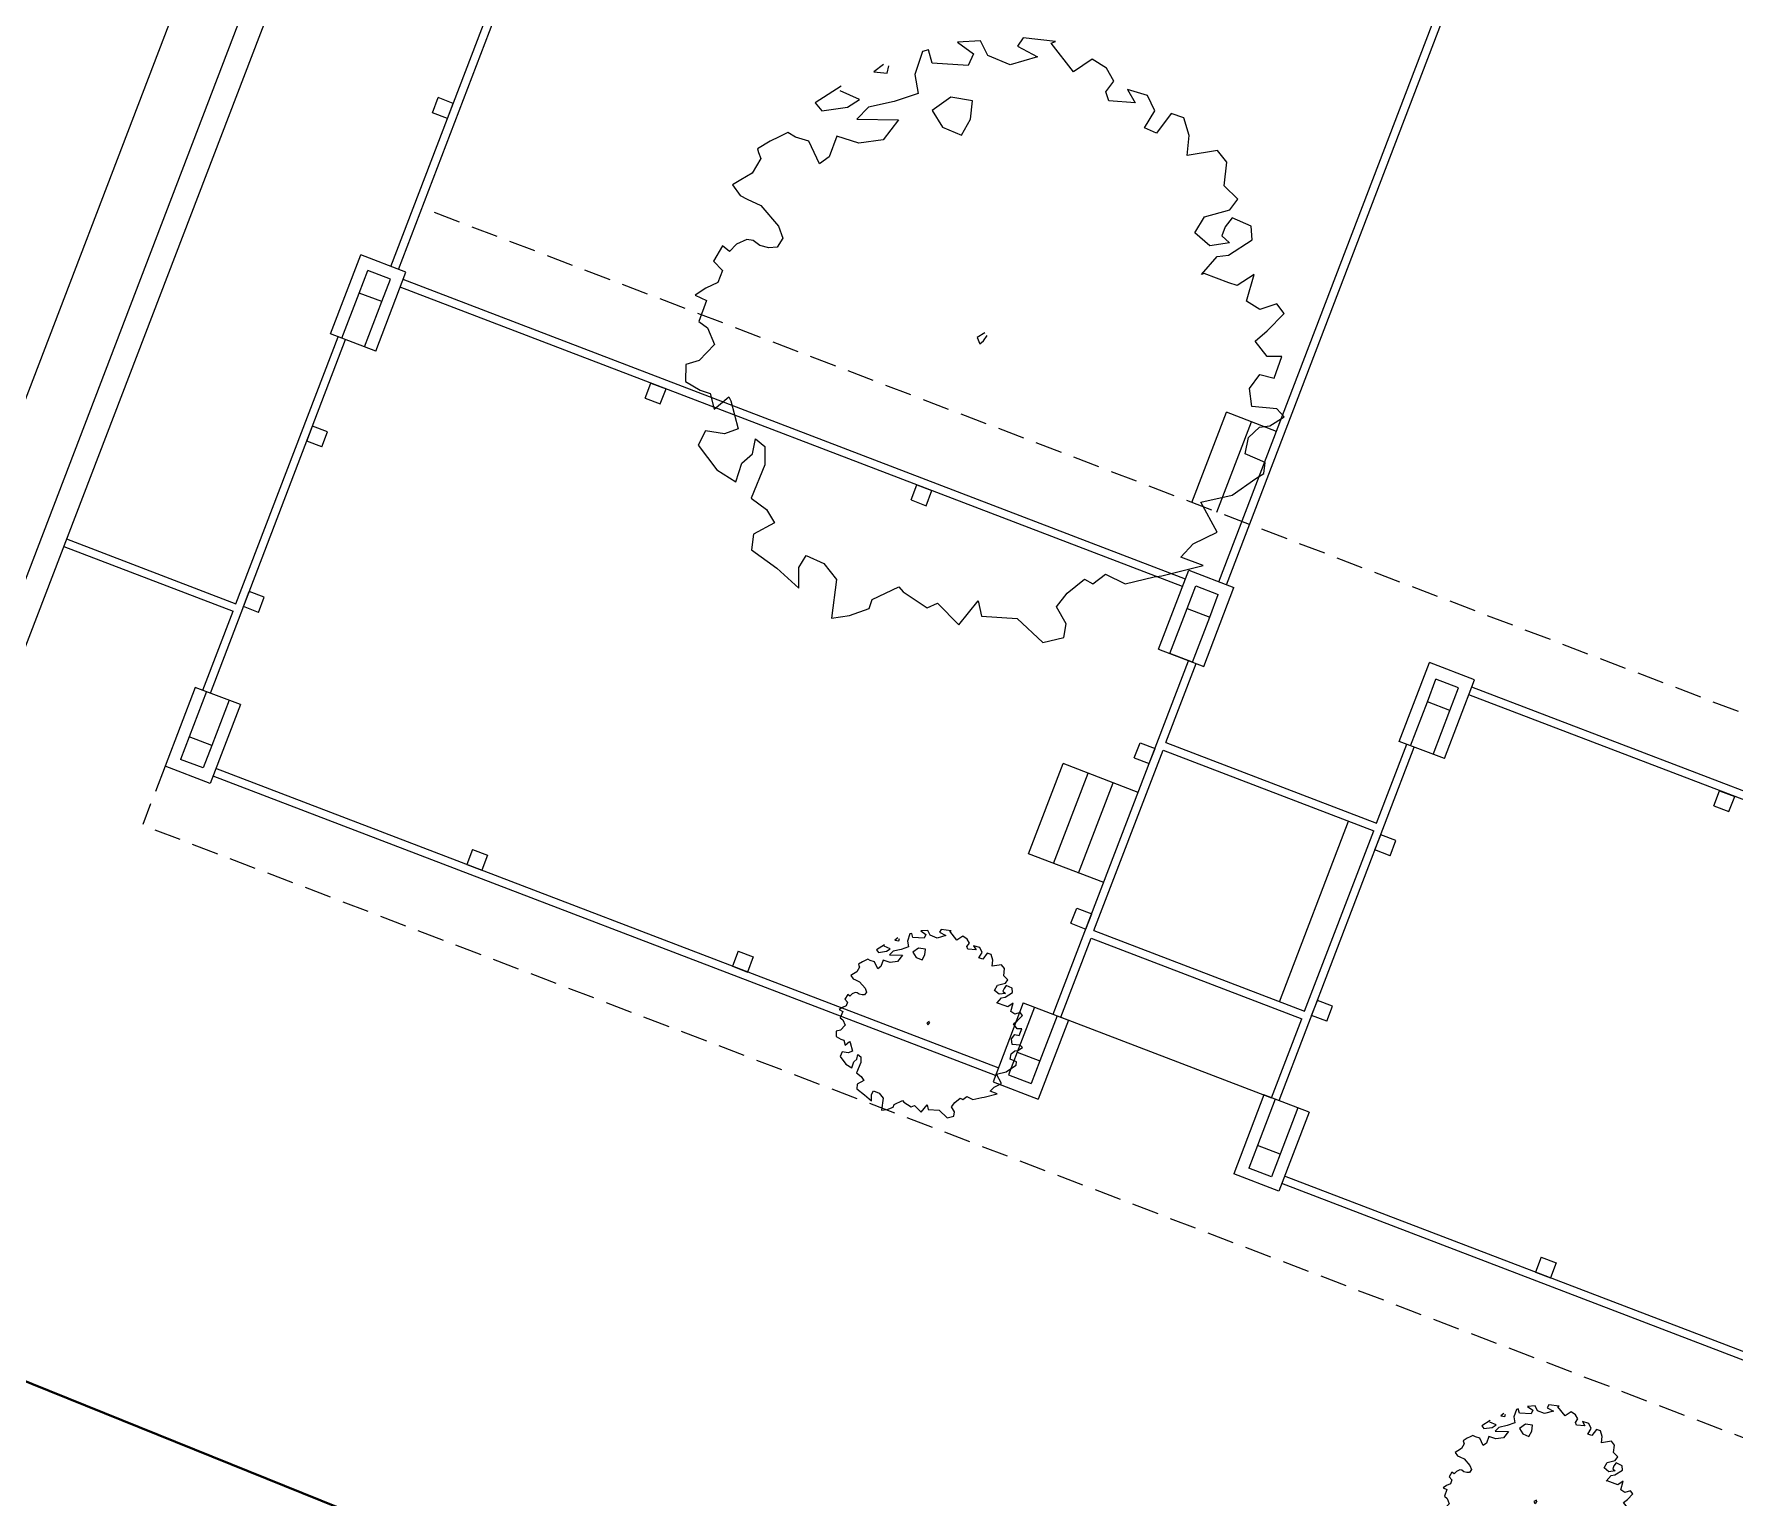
# Model space of a CAD drawing. Extents: x 2080 to 102394, y 2071 to 93424.
# Drawn here: x 76382 to 77016, y 80371 to 80916 of the extents above; entities that cross this region are included whole.
import ezdxf

# ---------------------------------------------------------------- set-up
doc = ezdxf.new("R2010")
doc.units = 0
doc.header["$LTSCALE"] = 20
doc.header["$MEASUREMENT"] = 0
doc.linetypes.add('DASHED', pattern=[0.75, 0.5, -0.25])
for name, color, linetype, lineweight in [('fence', 13, 'FENCELINE2', 40), ('Mango tree', 96, 'Continuous', 5), ('sappotta', 114, 'Continuous', 5)]:
    doc.layers.add(name, color=color, linetype=linetype, lineweight=lineweight)
doc.layers.add('wall', color=13, linetype='Continuous')
doc.linetypes.add('FENCELINE2', pattern='A,0.25,-0.1,[132,ltypeshp.shx,S=0.1,R=0,X=-0.1,Y=0],-0.1,1', length=1.45)

# ---------------------------------------------------------------- blocks, each defined once
blk = doc.blocks.new('NEEM')
at = {"layer": 'sappotta', "linetype": 'Continuous'}
for p, q in [((0.1622, 1.1437), (0.1418, 1.1119)), ((0.2828, 1.1298), (0.1622, 1.1437)), ((-0.2131, 1.0923), (-0.2421, 1.0068)), ((-0.1911, 1.0989), (-0.2131, 1.0923)), ((-0.177, 1.0484), (-0.1911, 1.0989)), ((0.0031, 1.1323), (-0.083, 1.1274)), ((-0.083, 1.1274), (-0.0227, 1.0834)), ((-0.0227, 1.0834), (-0.0431, 1.0394)), ((0.0298, 1.0769), (0.0031, 1.1323)), ((0.1418, 1.1119), (0.2162, 1.072)), ((0.2671, 1.1233), (0.2828, 1.1298)), ((0.3509, 1.0158), (0.2671, 1.1233)), ((-0.3588, 1.0435), (-0.3956, 1.0158)), ((-0.3455, 1.0109), (-0.34, 1.0386)), ((-0.0431, 1.0394), (-0.177, 1.0484)), ((0.1144, 1.0427), (0.0298, 1.0769)), ((0.2162, 1.072), (0.1144, 1.0427)), ((0.4207, 1.063), (0.3509, 1.0158)), ((0.4731, 1.0296), (0.4207, 1.063)), ((0.5006, 0.9816), (0.4731, 1.0296)), ((-0.517, 0.9628), (-0.6142, 0.9009)), ((-0.3956, 1.0158), (-0.3455, 1.0109)), ((-0.2421, 1.0068), (-0.2303, 0.9351)), ((0.4716, 0.9417), (0.5006, 0.9816)), ((-0.6142, 0.9009), (-0.5891, 0.87)), ((-0.5209, 0.9449), (-0.5209, 0.9449)), ((-0.4489, 0.9131), (-0.5209, 0.9449)), ((-0.4935, 0.8838), (-0.4489, 0.9131)), ((-0.3196, 0.9058), (-0.4152, 0.8838)), ((-0.2303, 0.9351), (-0.3196, 0.9058)), ((-0.1081, 0.9221), (-0.177, 0.8716)), ((-0.0274, 0.9083), (-0.1081, 0.9221)), ((-0.0345, 0.839), (-0.0274, 0.9083)), ((0.4825, 0.9083), (0.4716, 0.9417)), ((0.5813, 0.9001), (0.4825, 0.9083)), ((0.5515, 0.9498), (0.5813, 0.9001)), ((0.6267, 0.9278), (0.5515, 0.9498)), ((0.6541, 0.87), (0.6267, 0.9278)), ((-0.5891, 0.87), (-0.4935, 0.8838)), ((-0.4152, 0.8838), (-0.459, 0.839)), ((-0.459, 0.839), (-0.3032, 0.8374)), ((-0.3032, 0.8374), (-0.3611, 0.7616)), ((-0.177, 0.8716), (-0.1394, 0.8089)), ((-0.0674, 0.7796), (-0.0345, 0.839)), ((0.6157, 0.8064), (0.6541, 0.87)), ((0.7152, 0.8602), (0.6604, 0.7877)), ((0.7622, 0.8439), (0.7152, 0.8602)), ((0.7826, 0.7787), (0.7622, 0.8439)), ((-0.7489, 0.7739), (-0.7826, 0.7567)), ((-0.7168, 0.7893), (-0.7489, 0.7739)), ((-0.6886, 0.7722), (-0.7168, 0.7893)), ((-0.6384, 0.7576), (-0.6886, 0.7722)), ((-0.5335, 0.7763), (-0.5617, 0.6989)), ((-0.452, 0.7502), (-0.5335, 0.7763)), ((-0.1394, 0.8089), (-0.0674, 0.7796)), ((0.6604, 0.7877), (0.6157, 0.8064)), ((0.7755, 0.7038), (0.7826, 0.7787)), ((-0.7826, 0.7567), (-0.8304, 0.7291)), ((-0.8304, 0.7291), (-0.8264, 0.7144)), ((-0.8264, 0.7144), (-0.8178, 0.6924)), ((-0.5985, 0.672), (-0.6384, 0.7576)), ((-0.5617, 0.6989), (-0.5985, 0.672)), ((-0.3611, 0.7616), (-0.452, 0.7502)), ((0.8883, 0.7225), (0.7755, 0.7038)), ((0.9236, 0.6785), (0.8883, 0.7225)), ((-0.8499, 0.6378), (-0.8922, 0.6126)), ((-0.8178, 0.6924), (-0.8499, 0.6378)), ((0.9126, 0.5906), (0.9236, 0.6785)), ((-0.8922, 0.6126), (-0.9228, 0.5938)), ((-0.9228, 0.5938), (-0.8946, 0.5547)), ((0.9643, 0.5409), (0.9126, 0.5906)), ((-0.8946, 0.5547), (-0.868, 0.5401)), ((-0.868, 0.5401), (-0.8178, 0.5173)), ((-0.8178, 0.5173), (-0.752, 0.4399)), ((0.9338, 0.5002), (0.9643, 0.5409)), ((0.8037, 0.4146), (0.8398, 0.4749)), ((0.8398, 0.4749), (0.9338, 0.5002)), ((0.9424, 0.4708), (0.9165, 0.4374)), ((1.0137, 0.4391), (0.9424, 0.4708)), ((-0.8695, 0.3894), (-0.9079, 0.3723)), ((-0.846, 0.3861), (-0.8695, 0.3894)), ((-0.821, 0.3674), (-0.846, 0.3861)), ((-0.7348, 0.3943), (-0.7567, 0.3609)), ((-0.752, 0.4399), (-0.7348, 0.3943)), ((0.8601, 0.3666), (0.8037, 0.4146)), ((0.9165, 0.4374), (0.904, 0.404)), ((0.904, 0.404), (0.933, 0.378)), ((0.9298, 0.3315), (1.0176, 0.3886)), ((1.0176, 0.3886), (1.0137, 0.4391)), ((-0.9604, 0.3657), (-0.9941, 0.3095)), ((-0.9345, 0.3454), (-0.9604, 0.3657)), ((-0.9079, 0.3723), (-0.9345, 0.3454)), ((-0.7881, 0.3592), (-0.821, 0.3674)), ((-0.7567, 0.3609), (-0.7881, 0.3592)), ((0.8288, 0.259), (0.8875, 0.3258)), ((0.933, 0.378), (0.8601, 0.3666)), ((0.8875, 0.3258), (0.9298, 0.3315)), ((-0.9941, 0.3095), (-0.9612, 0.2745)), ((-0.9612, 0.2745), (-0.9776, 0.2289)), ((0.8382, 0.2623), (0.8288, 0.259)), ((0.9306, 0.2281), (0.8382, 0.2623)), ((1.0254, 0.259), (0.962, 0.2175)), ((0.9964, 0.1597), (1.0254, 0.259)), ((-1.0231, 0.2077), (-1.0622, 0.1825)), ((-0.9776, 0.2289), (-1.0231, 0.2077)), ((0.962, 0.2175), (0.9306, 0.2281)), ((-1.0622, 0.1825), (-1.0199, 0.1621)), ((-1.0199, 0.1621), (-1.0489, 0.0839)), ((1.0458, 0.1287), (0.9964, 0.1597)), ((1.1092, 0.1491), (1.0458, 0.1287)), ((1.1374, 0.114), (1.1092, 0.1491)), ((-1.0489, 0.0839), (-1.0168, 0.0595)), ((1.074, 0.0489), (1.1374, 0.114)), ((-1.0168, 0.0595), (-0.991, -0.0024)), ((0.0196, 0.0407), (-0.0094, 0.0244)), ((-0.0094, 0.0244), (0, 0)), ((0, 0), (0.0141, 0.0114)), ((0.0141, 0.0114), (0.0274, 0.031)), ((1.0286, 0.0106), (1.074, 0.0489)), ((1.074, -0.0472), (1.0286, 0.0106)), ((-1.0481, -0.0619), (-1.0975, -0.0774)), ((-0.991, -0.0024), (-1.0481, -0.0619)), ((1.1288, -0.0472), (1.074, -0.0472)), ((1.0998, -0.1287), (1.1288, -0.0472)), ((-1.0975, -0.0774), (-1.0983, -0.1401)), ((1.0074, -0.1662), (1.0458, -0.114)), ((1.0458, -0.114), (1.0998, -0.1287)), ((-1.0983, -0.1401), (-1.0442, -0.1727)), ((-1.0442, -0.1727), (-1.0066, -0.1849)), ((-1.0066, -0.1849), (-0.9917, -0.2436)), ((1.016, -0.2338), (1.0074, -0.1662)), ((-0.9917, -0.2436), (-0.9369, -0.1979)), ((-0.9369, -0.1979), (-0.9298, -0.2134)), ((-0.9298, -0.2134), (-0.9024, -0.3177)), ((1.11, -0.2427), (1.016, -0.2338)), ((1.1367, -0.2729), (1.11, -0.2427)), ((1.0043, -0.3495), (1.045, -0.3112)), ((1.045, -0.3112), (1.0834, -0.3063)), ((1.0834, -0.3063), (1.1367, -0.2729)), ((-1.0246, -0.325), (-1.0521, -0.378)), ((-1.0521, -0.378), (-0.9816, -0.4708)), ((-0.9526, -0.3364), (-1.0246, -0.325)), ((-0.9024, -0.3177), (-0.9526, -0.3364)), ((-0.8484, -0.4114), (-0.8374, -0.3552)), ((-0.8374, -0.3552), (-0.8029, -0.3828)), ((0.9917, -0.4105), (1.0043, -0.3495)), ((-0.8883, -0.4456), (-0.8484, -0.4114)), ((-0.8029, -0.3828), (-0.8029, -0.4521)), ((1.0662, -0.4431), (0.9917, -0.4105)), ((1.0615, -0.4839), (1.0662, -0.4431)), ((-0.9816, -0.4708), (-0.9103, -0.5156)), ((-0.9103, -0.5156), (-0.8883, -0.4456)), ((-0.8029, -0.4521), (-0.8531, -0.5759)), ((0.9432, -0.5653), (1.0317, -0.5026)), ((1.0317, -0.5026), (1.0615, -0.4839)), ((0.8264, -0.5914), (0.9432, -0.5653)), ((-0.8531, -0.5759), (-0.7967, -0.6191)), ((-0.7967, -0.6191), (-0.7661, -0.668)), ((0.8868, -0.7038), (0.8264, -0.5914)), ((-0.7661, -0.668), (-0.8445, -0.7103)), ((-0.8445, -0.7103), (-0.8523, -0.7698)), ((0.7512, -0.7967), (0.7975, -0.747)), ((0.7975, -0.747), (0.8868, -0.7038)), ((-0.8523, -0.7698), (-0.7575, -0.8382)), ((-0.676, -0.8358), (-0.6486, -0.791)), ((-0.6486, -0.791), (-0.582, -0.8203)), ((-0.582, -0.8203), (-0.5343, -0.8806)), ((0.8343, -0.8276), (0.7512, -0.7967)), ((-0.7575, -0.8382), (-0.6753, -0.9123)), ((-0.6753, -0.9123), (-0.676, -0.8358)), ((-0.5343, -0.8806), (-0.5538, -1.0247)), ((0.3267, -0.9319), (0.3909, -0.8789)), ((0.3909, -0.8789), (0.423, -0.8968)), ((0.423, -0.8968), (0.47, -0.8602)), ((0.47, -0.8602), (0.5429, -0.896)), ((0.5429, -0.896), (0.6518, -0.8708)), ((0.6518, -0.8708), (0.68, -0.8667)), ((0.68, -0.8667), (0.8343, -0.8276)), ((-0.4011, -0.9547), (-0.3016, -0.9074)), ((-0.3016, -0.9074), (-0.2859, -0.9262)), ((-0.2859, -0.9262), (-0.1966, -0.9856)), ((0.2867, -0.9824), (0.3267, -0.9319)), ((-0.5538, -1.0247), (-0.4857, -1.015)), ((-0.4857, -1.015), (-0.4128, -0.9881)), ((-0.4128, -0.9881), (-0.4011, -0.9547)), ((-0.1966, -0.9856), (-0.1575, -0.9685)), ((-0.1575, -0.9685), (-0.0783, -1.0492)), ((-0.0783, -1.0492), (-0.0063, -0.9604)), ((-0.0063, -0.9604), (0.0063, -1.0174)), ((0.3235, -1.0459), (0.2867, -0.9824)), ((0.0063, -1.0174), (0.1394, -1.0255)), ((0.1394, -1.0255), (0.2358, -1.1152)), ((0.3141, -1.0964), (0.3235, -1.0459)), ((0.2358, -1.1152), (0.3141, -1.0964))]:
    blk.add_line(p, q, dxfattribs=at)
blk = doc.blocks.new('A$C4747145C')
for p, q in [((-241.69, -664.54), (-70.46, -217.19)), ((-238.89, -665.61), (-67.66, -218.26)), ((66.7, -782), (237.75, -335.12)), ((69.5, -783.07), (240.55, -336.19)), ((-298, -505.35), (-412.04, -803.27)), ((-226.19, -607.25), (-224.04, -601.65)), ((-218.44, -603.79), (-224.04, -601.65)), ((-220.58, -609.4), (-226.19, -607.25)), ((-220.58, -609.4), (-218.44, -603.79)), ((-264.14, -689.63), (-252.88, -660.21)), ((-236.07, -666.64), (-252.88, -660.21)), ((-253.5, -674.43), (-250.29, -666.02)), ((-241.88, -669.24), (-250.29, -666.02)), ((-247.33, -696.06), (-236.07, -666.64)), ((-245.1, -677.64), (-241.88, -669.24)), ((54.24, -780.98), (-237.14, -669.45)), ((-245.1, -677.64), (-253.5, -674.43)), ((53.17, -783.78), (-238.21, -672.25)), ((-247.33, -696.06), (-264.14, -689.63)), ((-308.94, -823.46), (-258.54, -691.77)), ((-299.41, -790.16), (-261.34, -690.7)), ((-146.97, -713.6), (-144.82, -708)), ((-144.82, -708), (-139.22, -710.14)), ((-146.97, -713.6), (-141.36, -715.74)), ((-141.36, -715.74), (-139.22, -710.14)), ((56.6, -752.44), (69.47, -718.82)), ((88.15, -725.96), (69.47, -718.82)), ((-273.02, -729.6), (-270.87, -723.99)), ((-265.27, -726.14), (-270.87, -723.99)), ((-267.41, -731.74), (-265.27, -726.14)), ((65.94, -756.01), (78.81, -722.39)), ((-267.41, -731.74), (-273.02, -729.6)), ((-47.97, -751.49), (-45.83, -745.89)), ((-45.83, -745.89), (-40.22, -748.03)), ((-47.97, -751.49), (-42.37, -753.64)), ((-42.37, -753.64), (-40.22, -748.03)), ((-362.45, -766.03), (-299.41, -790.16)), ((-363.52, -768.84), (-300.48, -792.97)), ((44.23, -807.13), (55.49, -777.71)), ((55.49, -777.71), (72.3, -784.14)), ((54.87, -791.93), (58.09, -783.52)), ((58.09, -783.52), (66.49, -786.74)), ((61.04, -813.56), (72.3, -784.14)), ((-296.61, -791.24), (-294.46, -785.63)), ((-291.01, -793.38), (-296.61, -791.24)), ((-288.86, -787.78), (-294.46, -785.63)), ((-291.01, -793.38), (-288.86, -787.78)), ((63.27, -795.14), (66.49, -786.74)), ((-311.74, -822.38), (-300.48, -792.97)), ((54.87, -791.93), (63.27, -795.14)), ((44.23, -807.13), (61.04, -813.56)), ((5.03, -943.1), (55.44, -811.42)), ((46.98, -841.91), (58.24, -812.49)), ((133.89, -841.45), (145.15, -812.03)), ((161.96, -818.46), (145.15, -812.03)), ((-314.55, -821.31), (-325.81, -850.73)), ((-297.73, -827.75), (-314.55, -821.31)), ((144.35, -826.71), (147.56, -818.31)), ((155.97, -821.52), (147.56, -818.31)), ((150.7, -847.88), (161.96, -818.46)), ((152.75, -829.93), (155.97, -821.52)), ((452.27, -932.8), (160.89, -821.26)), ((-297.73, -827.75), (-309, -857.16)), ((152.75, -829.93), (144.35, -826.71)), ((451.2, -935.6), (159.81, -824.07)), ((-316.78, -839.73), (-319.99, -848.14)), ((-308.37, -842.95), (-316.78, -839.73)), ((35.18, -847.56), (37.32, -841.96)), ((37.32, -841.96), (42.93, -844.11)), ((46.98, -841.91), (125.43, -871.94)), ((125.43, -871.94), (136.69, -842.52)), ((150.7, -847.88), (133.89, -841.45)), ((-311.59, -851.35), (-319.99, -848.14)), ((-308.37, -842.95), (-311.59, -851.35)), ((20.17, -911.95), (45.91, -844.71)), ((35.18, -847.56), (40.78, -849.71)), ((40.78, -849.71), (42.93, -844.11)), ((45.91, -844.71), (124.36, -874.74)), ((89.09, -975.27), (139.49, -843.59)), ((-309, -857.16), (-325.81, -850.73)), ((-16.54, -965.9), (-307.92, -854.36)), ((-15.47, -963.09), (-306.85, -851.56)), ((-4.22, -883.35), (8.65, -849.73)), ((5.12, -886.92), (17.99, -853.3)), ((36.67, -860.45), (8.65, -849.73)), ((14.46, -890.5), (27.33, -856.87)), ((251.06, -865.42), (253.21, -859.81)), ((253.21, -859.81), (258.81, -861.96)), ((251.06, -865.42), (256.67, -867.56)), ((256.67, -867.56), (258.81, -861.96)), ((89.28, -938.41), (115.02, -871.16)), ((98.62, -941.98), (124.36, -874.74)), ((124.84, -881.88), (126.98, -876.28)), ((132.58, -878.42), (126.98, -876.28)), ((130.44, -884.03), (132.58, -878.42)), ((-211.31, -881.71), (-213.46, -887.31)), ((-211.31, -881.71), (-205.71, -883.85)), ((-205.71, -883.85), (-207.85, -889.45)), ((23.8, -894.07), (-4.22, -883.35)), ((130.44, -884.03), (124.84, -881.88)), ((-213.46, -887.31), (-207.85, -889.45)), ((11.59, -909.2), (13.73, -903.6)), ((13.73, -903.6), (19.33, -905.74)), ((17.19, -911.35), (19.33, -905.74)), ((11.59, -909.2), (17.19, -911.35)), ((20.17, -911.95), (98.62, -941.98)), ((7.84, -944.17), (19.1, -914.76)), ((19.1, -914.76), (97.55, -944.78)), ((-112.32, -919.6), (-114.46, -925.2)), ((-112.32, -919.6), (-106.71, -921.74)), ((-106.71, -921.74), (-108.86, -927.35)), ((-114.46, -925.2), (-108.86, -927.35)), ((-6.17, -938.81), (-17.43, -968.23)), ((-6.17, -938.81), (10.64, -945.25)), ((101.24, -943.52), (103.39, -937.92)), ((106.85, -945.67), (101.24, -943.52)), ((108.99, -940.06), (103.39, -937.92)), ((106.85, -945.67), (108.99, -940.06)), ((10.64, -945.25), (-0.62, -974.67)), ((7.84, -944.17), (86.29, -974.2)), ((86.29, -974.2), (97.55, -944.78)), ((-8.4, -957.23), (-11.62, -965.64)), ((-8.4, -957.23), (0, -960.45)), ((0, -960.45), (-3.22, -968.85)), ((-17.43, -968.23), (-0.62, -974.67)), ((-11.62, -965.64), (-3.22, -968.85)), ((83.48, -973.13), (72.22, -1002.55)), ((100.3, -979.56), (83.48, -973.13)), ((100.3, -979.56), (89.03, -1008.98)), ((81.07, -992.02), (77.86, -1000.42)), ((89.48, -995.23), (81.07, -992.02)), ((86.26, -1003.64), (77.86, -1000.42)), ((89.48, -995.23), (86.26, -1003.64)), ((89.03, -1008.98), (72.22, -1002.55)), ((381.49, -1117.71), (90.11, -1006.18)), ((382.56, -1114.91), (91.18, -1003.38)), ((186.72, -1033.52), (184.57, -1039.13)), ((186.72, -1033.52), (192.32, -1035.67)), ((192.32, -1035.67), (190.18, -1041.27)), ((184.57, -1039.13), (190.18, -1041.27))]:
    blk.add_line(p, q)
at = {"linetype": 'DASHED'}
for p, q in [((876.58, -1066.3), (-230.11, -642.69)), ((-325.81, -850.73), (-334.12, -872.44)), ((786.5, -1301.65), (-333.97, -872.77))]:
    blk.add_line(p, q, dxfattribs=at)
at = {"layer": 'wall'}
for p, q in [((-275.59, -513.93), (-389.62, -811.85)), ((-267.18, -517.14), (-384.43, -823.47)), ((-259.94, -691.24), (-253.5, -674.43)), ((-251.53, -694.45), (-245.1, -677.64)), ((-251.53, -694.45), (-259.94, -691.24)), ((48.43, -808.74), (54.87, -791.93)), ((56.84, -811.95), (63.27, -795.14)), ((56.84, -811.95), (48.43, -808.74)), ((-310.34, -822.92), (-316.78, -839.73)), ((-301.94, -826.14), (-308.37, -842.95)), ((138.09, -843.06), (144.35, -826.71)), ((146.5, -846.27), (152.75, -829.93)), ((-1.97, -940.42), (-8.4, -957.23)), ((6.44, -943.64), (0, -960.45)), ((87.69, -974.74), (81.07, -992.02)), ((96.09, -977.96), (89.48, -995.23))]:
    blk.add_line(p, q, dxfattribs=at)

msp = doc.modelspace()

# ---------------------------------------------------------------- linework, layer by layer
at = {"layer": 'fence', "linetype": 'Continuous'}
msp.add_line((76047.763, 80548.424), (77737.144, 79866.51), dxfattribs=at)

# ---------------------------------------------------------------- block references
at = {"ltscale": 0.5}
msp.add_blockref('A$C4747145C', (76756.96, 81494.426), dxfattribs=at)
at = {"layer": 'Mango tree', "linetype": 'Continuous'}
for p, xscale, yscale, zscale in [((76734.57, 80801.058), 99.71731710428139, 99.71731710439781, 99.71731710371412), ((76715.192, 80547.385), 31.0243536215421, 31.02435362158576, 31.0243536213706), ((76941.314, 80369.071), 32.11876265036699, 32.11876265039609, 32.11876265018036)]:
    msp.add_blockref('NEEM', p, dxfattribs=dict(at, xscale=xscale, yscale=yscale, zscale=zscale))

doc.saveas('drawing.dxf')
